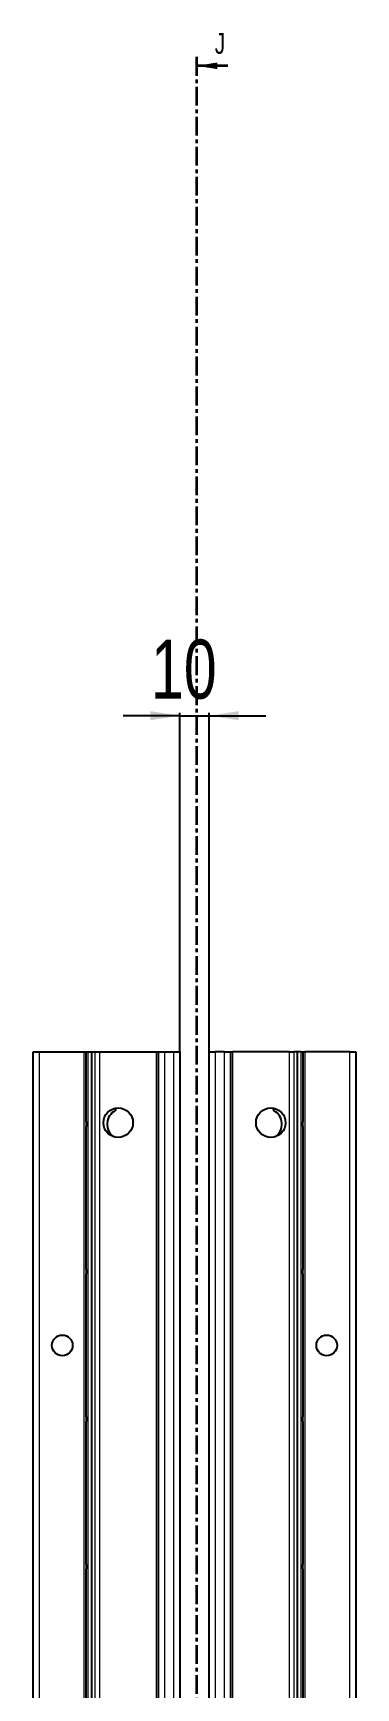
# Model space of a CAD drawing. Header units: millimetres. Extents: x -199 to 1318, y -1371 to 1077.
# Drawn here: x 594 to 703, y 432 to 993 of the extents above; entities that cross this region are included whole.
import ezdxf

# ---------------------------------------------------------------- set-up
doc = ezdxf.new("R2010")
doc.units = ezdxf.units.MM
doc.linetypes.add('CENTER', pattern=[10.16, 6.35, -1.27, 1.27, -1.27])
doc.layers.add('FORMAT', color=7, linetype='Continuous')
doc.styles.add('SLDTEXTSTYLE0', font='TXT', dxfattribs={"width": 0.75})
doc.dimstyles.new('SLDDIMSTYLE1', dxfattribs={"dimtxt": 20, "dimasz": 10, "dimexe": 0, "dimexo": 0.0625, "dimgap": 5, "dimtad": 2, "dimdec": 1, "dimrnd": 1e-09, "dimzin": 12, "dimdsep": 46, "dimtxsty": 'SLDTEXTSTYLE0', "dimsah": 1, "dimcen": 0.09, "dimadec": 0, "dimazin": 3, "dimtfac": 1, "dimtmove": 0, "dimatfit": 0, "dimfxl": 0, "dimfrac": 2, "dimtolj": 1, "dimtzin": 12, "dimarcsym": 0})

# ---------------------------------------------------------------- blocks, each defined once
blk = doc.blocks.new('_D_4')
at = {"layer": 'FORMAT'}
for p, q in [((643.8, 761.21), (624.57, 761.21)), ((643.8, 647.22), (643.8, 762.21)), ((643.8, 761.21), (653.8, 761.21)), ((653.8, 647.22), (653.8, 762.21)), ((653.8, 761.21), (673.03, 761.21))]:
    blk.add_line(p, q, dxfattribs=at)
for points in [[(643.8, 761.21), (633.8, 762.75), (633.8, 759.67)], [(653.8, 761.21), (663.8, 759.67), (663.8, 762.75)]]:
    blk.add_solid(points, dxfattribs=at)
at = {"layer": 'FORMAT', "insert": (634.02, 786.99), "char_height": 20, "attachment_point": 1, "style": 'SLDTEXTSTYLE0'}
blk.add_mtext('10', dxfattribs=at)

msp = doc.modelspace()

# ---------------------------------------------------------------- linework, layer by layer
at = {"color": 7, "linetype": 'CENTER', "lineweight": 35}
msp.add_line((649.5, 984.53), (649.5, -1354.67), dxfattribs=at)
at = {"color": 7, "linetype": 'Continuous', "lineweight": 35}
msp.add_line((660.14, 981.53), (649.5, 981.53), dxfattribs=at)
at = {"color": 7, "linetype": 'Continuous', "lineweight": 25}
for p, q in [((594.1, -851.79), (594.1, 647.21)), ((594.1, 647.21), (596.1, 647.21)), ((596.1, 647.21), (611.45, 647.21)), ((611.45, 647.21), (612.1, 647.21)), ((612.1, 623.46), (612.1, 647.21)), ((612.1, 647.21), (612.69, 647.21)), ((612.69, 647.21), (613.89, 647.21)), ((613.89, 647.21), (613.89, -851.79)), ((613.89, 647.21), (613.93, 647.21)), ((613.93, 647.21), (613.93, -851.79)), ((613.93, 647.21), (615.13, 647.21)), ((615.13, 647.21), (616.55, 647.21)), ((616.55, 647.21), (635.95, 647.21)), ((635.95, 647.21), (636.6, 647.21)), ((636.6, -851.79), (636.6, 647.21)), ((636.6, 647.21), (638.6, 647.21)), ((638.6, 647.21), (641.8, 647.21)), ((641.8, 647.21), (643.8, 647.21)), ((643.8, 647.21), (643.8, -851.79)), ((653.8, -851.79), (653.8, 647.21)), ((653.8, 647.21), (655.8, 647.21)), ((659, 647.21), (655.8, 647.21)), ((659, 647.21), (661, 647.21)), ((661, 647.21), (661, -851.79)), ((661, 647.21), (661.65, 647.21)), ((681.05, 647.21), (661.65, 647.21)), ((681.05, 647.21), (682.47, 647.21)), ((683.67, 647.21), (682.47, 647.21)), ((683.67, -851.79), (683.67, 647.21)), ((683.71, 647.21), (683.67, 647.21)), ((683.71, -851.79), (683.71, 647.21)), ((684.91, 647.21), (683.71, 647.21)), ((684.91, 647.21), (685.5, 647.21)), ((685.5, 647.21), (685.5, 623.46)), ((685.5, 647.21), (686.15, 647.21)), ((701.5, 647.21), (686.15, 647.21)), ((701.5, 647.21), (703.5, 647.21)), ((703.5, 647.21), (703.5, -851.79)), ((612.16, 623.35), (612.1, 623.46)), ((612.1, 623.46), (612.1, 621.96)), ((612.16, 622.06), (612.16, 623.35)), ((622.15, 627.73), (622.15, 628.14)), ((675.45, 628.14), (675.45, 627.73)), ((685.5, 623.46), (685.44, 623.35)), ((685.44, 623.35), (685.44, 622.06)), ((685.5, 621.96), (685.5, 623.46)), ((612.1, 621.96), (612.16, 622.06)), ((612.1, 573.46), (612.1, 621.96)), ((685.44, 622.06), (685.5, 621.96)), ((685.5, 621.96), (685.5, 573.46)), ((612.16, 573.35), (612.1, 573.46)), ((612.1, 573.46), (612.1, 571.96)), ((612.16, 572.06), (612.16, 573.35)), ((685.5, 573.46), (685.44, 573.35)), ((685.44, 573.35), (685.44, 572.06)), ((685.5, 571.96), (685.5, 573.46)), ((612.1, 571.96), (612.16, 572.06)), ((612.1, 523.46), (612.1, 571.96)), ((685.44, 572.06), (685.5, 571.96)), ((685.5, 571.96), (685.5, 523.46)), ((612.16, 523.35), (612.1, 523.46)), ((612.1, 523.46), (612.1, 521.96)), ((612.1, 521.96), (612.16, 522.06)), ((612.1, 473.46), (612.1, 521.96)), ((612.16, 522.06), (612.16, 523.35)), ((685.5, 523.46), (685.44, 523.35)), ((685.44, 523.35), (685.44, 522.06)), ((685.44, 522.06), (685.5, 521.96)), ((685.5, 521.96), (685.5, 523.46)), ((685.5, 521.96), (685.5, 473.46)), ((612.16, 473.35), (612.1, 473.46)), ((612.1, 473.46), (612.1, 471.96)), ((612.1, 471.96), (612.16, 472.06)), ((612.1, 423.46), (612.1, 471.96)), ((612.16, 472.06), (612.16, 473.35)), ((685.5, 473.46), (685.44, 473.35)), ((685.44, 473.35), (685.44, 472.06)), ((685.44, 472.06), (685.5, 471.96)), ((685.5, 471.96), (685.5, 473.46)), ((685.5, 471.96), (685.5, 423.46))]:
    msp.add_line(p, q, dxfattribs=at)
at = {"color": 8, "linetype": 'Continuous', "lineweight": 18}
for p, q in [((596.1, 647.21), (596.1, -851.79)), ((611.45, -851.79), (611.45, 647.21)), ((612.69, 647.21), (612.69, -851.79)), ((615.13, -851.79), (615.13, 647.21)), ((616.55, 647.21), (616.55, -851.79)), ((635.95, -851.79), (635.95, 647.21)), ((638.6, 647.21), (638.6, -851.79)), ((641.8, -851.79), (641.8, 647.21)), ((655.8, 647.21), (655.8, -851.79)), ((659, -851.79), (659, 647.21)), ((661.65, 647.21), (661.65, -851.79)), ((681.05, -851.79), (681.05, 647.21)), ((682.47, 647.21), (682.47, -851.79)), ((684.91, -851.79), (684.91, 647.21)), ((686.15, 647.21), (686.15, -851.79)), ((701.5, -851.79), (701.5, 647.21))]:
    msp.add_line(p, q, dxfattribs=at)
at = {"color": 7, "linetype": 'Continuous', "lineweight": 25}
for centre, radius in [((622.95, 623.21), 5), ((674.65, 623.21), 5), ((604, 547.71), 3.5), ((693.6, 547.71), 3.5)]:
    msp.add_circle(centre, radius, dxfattribs=at)
for centre, radius, start, end in [((624.45, 622.71), 5.25, 119.1407, 233.8109), ((621.65, 627.73), 0.5, 299.1407, 0), ((675.95, 627.73), 0.5, 180, 240.8593), ((673.15, 622.71), 5.25, 306.1891, 60.8593)]:
    msp.add_arc(centre, radius, start, end, dxfattribs=at)
at = {"color": 7, "linetype": 'Continuous', "lineweight": 35}
msp.add_solid([(649.5, 981.53), (656.5, 980.41), (656.5, 982.65)], dxfattribs=at)

# ---------------------------------------------------------------- texts
at = {"color": 7, "linetype": 'Continuous', "insert": (655.67, 992.62), "char_height": 7, "attachment_point": 1, "style": 'SLDTEXTSTYLE0'}
msp.add_mtext('J', dxfattribs=at)

# ---------------------------------------------------------------- dimensions: what is measured, and where the dimension line sits
at = {"layer": 'FORMAT'}
dim = msp.add_linear_dim(base=(653.8, 761.21), p1=(643.8, 647.21), p2=(653.8, 647.21), dimstyle='SLDDIMSTYLE1', dxfattribs=at)
dim.commit()
dim.dimension.update_dxf_attribs({"geometry": '_D_4', "text_midpoint": (648.8, 761.21), "dimtype": 160})

doc.saveas('drawing.dxf')
